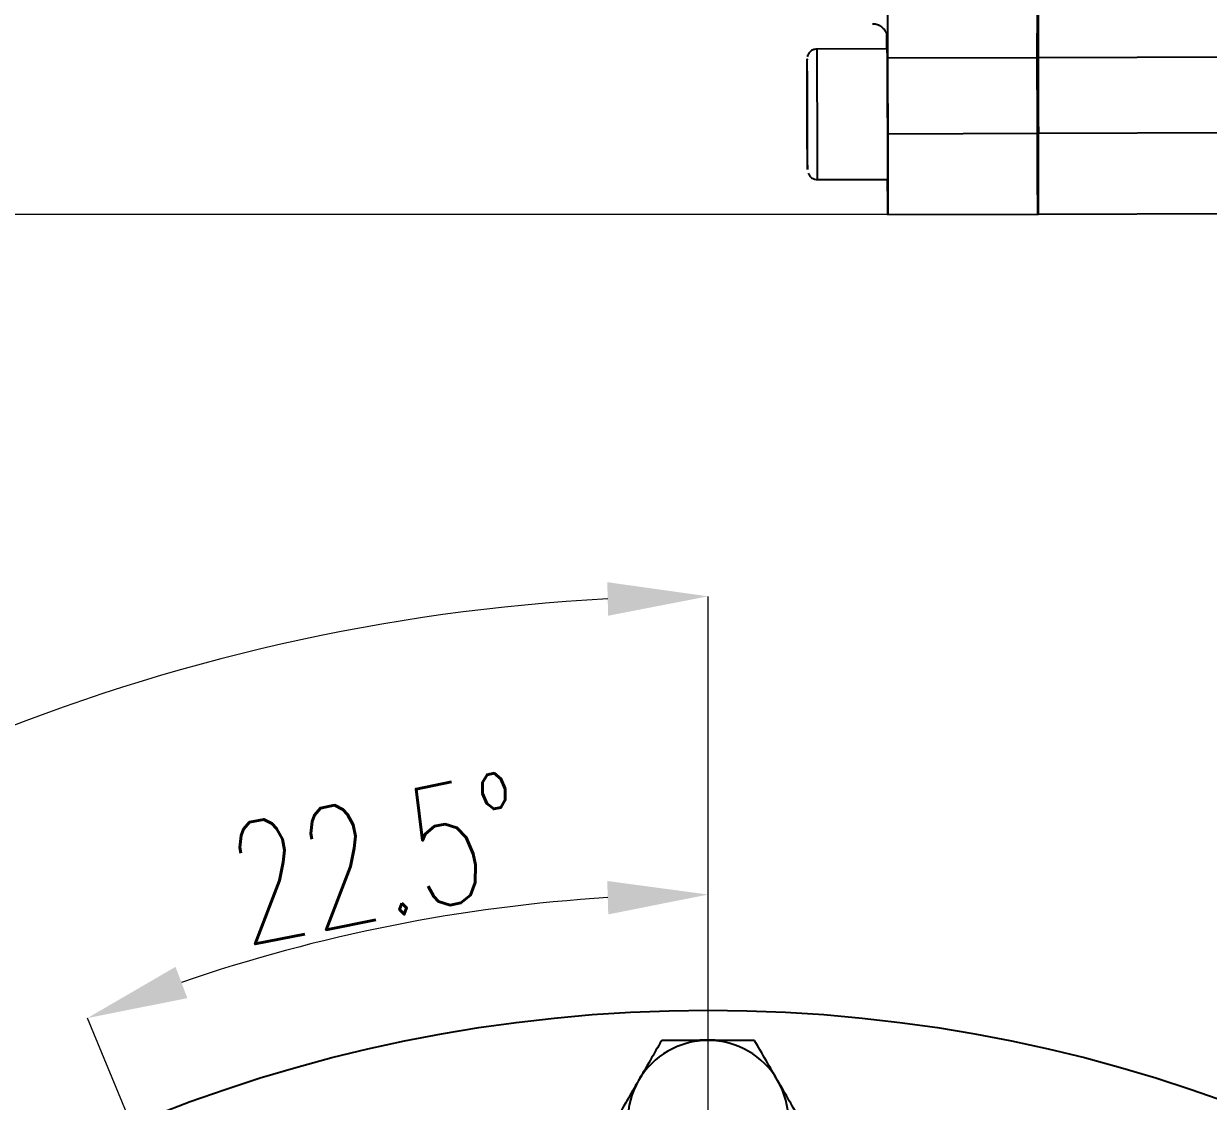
# Model space of a CAD drawing. Header units: millimetres. Extents: x 2451 to 4400, y 944 to 2322.
# Drawn here: x 3623.1 to 3741, y 1858.4 to 1965.7 of the extents above; entities that cross this region are included whole.
import ezdxf

# ---------------------------------------------------------------- set-up
doc = ezdxf.new("R2010")
doc.units = ezdxf.units.MM
doc.layers.add('AM_5', color=3, linetype='Continuous', lineweight=25)
doc.layers.add('标注', color=3, linetype='Continuous', lineweight=13)
doc.styles.add('SLDTEXTSTYLE1', font='txt.shx', dxfattribs={"width": 0.7, "bigfont": 'gbcbig.shx'})
doc.dimstyles.new('SLDDIMSTYLE12$0', dxfattribs={"dimtxt": 12, "dimasz": 10, "dimexe": 0, "dimexo": 0.0625, "dimgap": 0.875, "dimtad": 1, "dimdec": 1, "dimlfac": 1.8, "dimrnd": 1e-09, "dimzin": 12, "dimdsep": 46, "dimtxsty": 'SLDTEXTSTYLE1', "dimcen": 0.09, "dimdle": 8.16, "dimclrd": 3, "dimclre": 3, "dimadec": 0, "dimazin": 3, "dimtfac": 1, "dimtdec": 1, "dimtofl": 0, "dimtmove": 0, "dimatfit": 3, "dimfxl": 0, "dimfrac": 2, "dimtolj": 1, "dimlwd": 5, "dimlwe": 5, "dimarcsym": 0})
doc.dimstyles.new('SLDDIMSTYLE12$2', dxfattribs={"dimtxt": 12, "dimasz": 10, "dimexe": 0, "dimexo": 0.0625, "dimgap": 0.875, "dimtad": 1, "dimdec": 1, "dimlfac": 1.8, "dimrnd": 1e-09, "dimzin": 12, "dimdsep": 46, "dimtxsty": 'SLDTEXTSTYLE1', "dimcen": 0.09, "dimdle": 8.16, "dimclrd": 3, "dimclre": 3, "dimadec": 0, "dimazin": 3, "dimtfac": 1, "dimtdec": 1, "dimtofl": 0, "dimtmove": 0, "dimatfit": 3, "dimfxl": 0, "dimfrac": 2, "dimtolj": 1, "dimlwd": 5, "dimlwe": 5, "dimarcsym": 0})

# ---------------------------------------------------------------- blocks, each defined once
blk = doc.blocks.new('*D61')
at = {"layer": 'AM_5', "color": 3, "linetype": 'Continuous', "lineweight": 5, "transparency": 16777216}
blk.add_line((3691.22, 1747.6), (3691.22, 1908.66), dxfattribs=at)
at = {"layer": 'AM_5', "color": 3, "lineweight": 5, "transparency": 16777216}
blk.add_line((3641.68, 1765.73), (3555.13, 1852.29), dxfattribs=at)
at = {"layer": 'AM_5', "color": 3, "linetype": 'Continuous', "lineweight": 5, "transparency": 16777216}
blk.add_arc((3691.22, 1716.19), 192.47, 92.9772, 132.0228, dxfattribs=at)
at = {"layer": 'AM_5', "color": 3, "transparency": 16777216}
for points in [[(3681.18, 1910.07), (3681.27, 1906.73), (3691.22, 1908.66)], [(3563.53, 1857.96), (3561.23, 1860.38), (3555.13, 1852.29)]]:
    blk.add_solid(points, dxfattribs=at)
at = {"layer": 'Defpoints', "color": 0, "transparency": 16777216}
for p in [(3641.41, 1902.1), (3641.73, 1765.68), (3691.22, 1747.53), (3691.22, 1721.19), (3691.22, 1716.19)]:
    blk.add_point(p, dxfattribs=at)
at = {"layer": 'AM_5', "color": 0, "transparency": 16777216, "insert": (3608.36, 1897.5), "char_height": 12, "attachment_point": 5, "rotation": 24.561, "style": 'SLDTEXTSTYLE1'}
blk.add_mtext('\\A1;45°', dxfattribs=at)
blk = doc.blocks.new('*D70')
at = {"layer": 'AM_5', "color": 3, "lineweight": 5, "transparency": 16777216}
blk.add_line((3691.22, 1816.92), (3691.22, 1878.96), dxfattribs=at)
at = {"layer": 'AM_5', "color": 3, "linetype": 'Continuous', "lineweight": 5, "transparency": 16777216}
blk.add_line((3641.45, 1837.6), (3629.41, 1866.66), dxfattribs=at)
blk.add_arc((3691.22, 1717.44), 161.52, 93.5478, 108.9522, dxfattribs=at)
at = {"layer": 'AM_5', "color": 3, "transparency": 16777216}
for points in [[(3681.18, 1880.31), (3681.28, 1876.98), (3691.22, 1878.96)], [(3639.36, 1868.64), (3638.18, 1871.76), (3629.41, 1866.66)]]:
    blk.add_solid(points, dxfattribs=at)
at = {"layer": 'Defpoints', "color": 0, "transparency": 16777216}
for p in [(3670.14, 1877.58), (3641.48, 1837.54), (3691.22, 1816.86), (3691.22, 1714.44), (3692.37, 1714.67)]:
    blk.add_point(p, dxfattribs=at)
at = {"layer": 'AM_5', "color": 0, "transparency": 16777216, "insert": (3658.37, 1882.6), "char_height": 12, "attachment_point": 5, "rotation": 11.25, "style": 'SLDTEXTSTYLE1'}
blk.add_mtext('\\A1;22.5%%D', dxfattribs=at)
blk = doc.blocks.new('*D56')
at = {"layer": 'Defpoints', "color": 0, "transparency": 16777216}
for p in [(3708.73, 2082.69), (3569.08, 1946.69), (3709.13, 1946.69)]:
    blk.add_point(p, dxfattribs=at)
at = {"layer": '标注', "color": 3, "lineweight": 5, "transparency": 16777216}
blk.add_line((3708.67, 2082.69), (3569.08, 2082.69), dxfattribs=at)
at = {"layer": '标注', "color": 3, "linetype": 'Continuous', "lineweight": 5, "transparency": 16777216}
for p, q in [((3569.08, 2072.69), (3569.08, 1956.69)), ((3709.06, 1946.69), (3569.08, 1946.69))]:
    blk.add_line(p, q, dxfattribs=at)
at = {"layer": '标注', "color": 3, "transparency": 16777216}
for points in [[(3567.41, 2072.69), (3570.75, 2072.69), (3569.08, 2082.69)], [(3567.41, 1956.69), (3570.75, 1956.69), (3569.08, 1946.69)]]:
    blk.add_solid(points, dxfattribs=at)
at = {"layer": '标注', "color": 0, "transparency": 16777216, "insert": (3563.2, 2014.69), "char_height": 10, "attachment_point": 5, "rotation": 90, "style": 'SLDTEXTSTYLE1'}
blk.add_mtext('\\A1;136', dxfattribs=at)

msp = doc.modelspace()

# ---------------------------------------------------------------- linework, layer by layer
at = {"color": 7, "linetype": 'Continuous', "lineweight": 25}
for p, q in [((3709.072, 1964.212), (3709.07, 1964.207)), ((3709.074, 1963.189), (3702.074, 1963.167)), ((3724.105, 1962.296), (3709.106, 1962.249)), ((3724.106, 1962.327), (3749.007, 1962.405)), ((3701.084, 1960.128), (3701.094, 1958.405)), ((3701.084, 1958.386), (3701.084, 1960.128)), ((3701.095, 1954.922), (3701.084, 1958.386)), ((3701.094, 1958.386), (3701.084, 1958.386)), ((3701.094, 1958.405), (3701.105, 1954.941)), ((3701.106, 1953.199), (3701.095, 1954.922)), ((3701.105, 1954.922), (3701.095, 1954.922)), ((3701.105, 1954.941), (3701.106, 1953.199)), ((3724.118, 1954.749), (3709.118, 1954.702)), ((3749.03, 1954.845), (3724.118, 1954.767)), ((3702.115, 1950.167), (3709.115, 1950.189)), ((3709.126, 1946.689), (3724.126, 1946.736)), ((3724.056, 1946.735), (3748.829, 1946.813))]:
    msp.add_line(p, q, dxfattribs=at)
at = {"color": 7, "linetype": 'Continuous', "lineweight": 25, "flags": 128}
for points in [[(3709.019, 2008.188), (3709.025, 2006.157), (3709.036, 2001.968), (3709.047, 1997.871), (3709.057, 1993.895), (3709.065, 1990.069), (3709.073, 1986.42), (3709.079, 1982.975), (3709.085, 1979.758), (3709.089, 1976.793), (3709.091, 1974.101), (3709.093, 1971.702), (3709.093, 1969.612), (3709.092, 1967.847), (3709.089, 1966.42), (3709.086, 1965.34), (3709.081, 1964.616), (3709.074, 1964.252), (3709.072, 1964.212)], [(3709.054, 1998.103), (3709.065, 1993.973), (3709.074, 1989.975), (3709.083, 1986.135), (3709.09, 1982.477), (3709.096, 1979.024), (3709.101, 1975.798), (3709.105, 1972.82), (3709.108, 1970.108), (3709.109, 1967.681), (3709.109, 1965.554), (3709.108, 1963.739), (3709.106, 1962.249)], [(3724.054, 1998.15), (3724.065, 1994.02), (3724.074, 1990.023), (3724.083, 1986.182), (3724.09, 1982.524), (3724.096, 1979.071), (3724.101, 1975.845), (3724.105, 1972.867), (3724.108, 1970.156), (3724.109, 1967.728), (3724.109, 1965.601), (3724.108, 1963.786), (3724.105, 1962.296)], [(3709.041, 1963.188), (3709.037, 1963.739), (3709.03, 1964.627)], [(3701.112, 1951.163), (3701.114, 1951.355), (3701.114, 1951.909), (3701.114, 1952.787), (3701.111, 1953.928), (3701.108, 1955.257), (3701.104, 1956.681), (3701.099, 1958.104), (3701.094, 1959.428), (3701.089, 1960.565), (3701.084, 1961.435), (3701.08, 1961.98), (3701.077, 1962.163), (3701.075, 1961.971), (3701.075, 1961.418), (3701.076, 1960.54), (3701.078, 1959.398), (3701.081, 1958.07), (3701.085, 1956.646), (3701.09, 1955.223), (3701.095, 1953.898), (3701.1, 1952.762), (3701.105, 1951.892), (3701.109, 1951.346), (3701.112, 1951.163)], [(3709.118, 1954.702), (3709.123, 1952.833), (3709.126, 1951.111), (3709.129, 1949.603), (3709.13, 1948.365), (3709.13, 1947.446), (3709.129, 1946.88), (3709.126, 1946.689), (3709.122, 1946.88), (3709.117, 1947.446), (3709.111, 1948.365), (3709.105, 1949.603), (3709.102, 1950.189)], [(3692.198, 1864.428), (3691.933, 1864.456), (3690.41, 1864.446)]]:
    msp.add_lwpolyline(points, dxfattribs=at)
at = {"color": 7, "linetype": 'Continuous', "lineweight": 25}
msp.add_circle((3691.224, 1717.437), 150, dxfattribs=at)
for centre, radius, start, end in [((3719.889, 1964.734), 10.831, 180.41895, 182.78629), ((2318.852, 1952.313), 1383.264, 359.911087, 0.449557), ((2326.011, 1952.336), 1383.105, 359.911064, 0.449596), ((5797.047, 1961.814), 2087.941, 179.988075, 180.195186), ((5812.047, 1961.862), 2087.941, 179.988075, 180.195186), ((2811.995, 1949.792), 912.136, 359.808041, 0.311374), ((3691.224, 1856.437), 8, 90, 150), ((3691.224, 1856.437), 8, 30, 90), ((3691.224, 1856.437), 8, 150, 210), ((3691.224, 1856.437), 8, 330, 30)]:
    msp.add_arc(centre, radius, start, end, dxfattribs=at)
for points, knots in [([(3723.875, 2004.231), (3723.878, 2003.231), (3723.888, 1999.975), (3723.905, 1994.684), (3723.924, 1988.494), (3723.942, 1982.763), (3723.959, 1977.576), (3723.973, 1973.025), (3723.985, 1969.189), (3723.995, 1966.128), (3724.002, 1963.916), (3724.006, 1962.508), (3724.007, 1962.326), (3724.007, 1962.235)], [0, 0, 0, 0, 0.0424766, 0.138229, 0.2339813, 0.3297336, 0.425486, 0.5212383, 0.6169907, 0.712743, 0.8084953, 0.9042477, 1, 1, 1, 1]), ([(3707.584, 1965.677), (3707.673, 1965.682), (3707.928, 1965.694), (3708.299, 1965.535), (3708.631, 1965.286), (3708.84, 1965.019), (3708.946, 1964.818), (3708.973, 1964.73), (3708.977, 1964.719)], [0, 0, 0, 0, 0.1450973, 0.4159266, 0.6355926, 0.8214957, 0.9758293, 1, 1, 1, 1]), ([(3724.007, 1962.235), (3724.007, 1962.329), (3724.006, 1962.515), (3724.003, 1963.463), (3724, 1964.48), (3723.999, 1964.736)], [0, 0, 0, 0, 0.4281403, 0.8562806, 1, 1, 1, 1]), ([(3724.007, 1962.264), (3724.005, 1962.931), (3724.002, 1963.623), (3723.999, 1964.689), (3723.999, 1964.728)], [0, 0, 0, 0, 0.9630145, 1, 1, 1, 1]), ([(3702.071, 1963.152), (3701.989, 1963.152), (3701.801, 1963.151), (3701.546, 1963.028), (3701.34, 1962.857), (3701.21, 1962.677), (3701.137, 1962.521), (3701.114, 1962.428), (3701.105, 1962.394)], [0, 0, 0, 0, 0.1819525, 0.4209904, 0.6165301, 0.781902, 0.919201, 1, 1, 1, 1]), ([(3724.01, 1961.353), (3724.01, 1961.291), (3724.01, 1961.15), (3724.011, 1960.883), (3724.012, 1960.735)], [0, 0, 0, 0, 0.4451848, 1, 1, 1, 1]), ([(3724.037, 1952.735), (3724.038, 1952.334), (3724.043, 1950.852), (3724.049, 1948.861), (3724.055, 1947.067), (3724.055, 1946.846), (3724.056, 1946.735)], [0, 0, 0, 0, 0.1102865, 0.4068576, 0.7034288, 1, 1, 1, 1]), ([(3701.187, 1950.812), (3701.224, 1950.726), (3701.3, 1950.549), (3701.529, 1950.337), (3701.81, 1950.187), (3702.021, 1950.181), (3702.117, 1950.177)], [0, 0, 0, 0, 0.2289572, 0.4785056, 0.7623915, 1, 1, 1, 1]), ([(3686.605, 1864.437), (3686.224, 1863.776), (3685.841, 1863.113), (3685.071, 1861.78), (3684.684, 1861.11), (3684.296, 1860.437)], [0, 0, 0, 0, 0.5, 0.5, 1, 1, 1, 1]), ([(3691.224, 1864.437), (3690.447, 1864.437), (3689.674, 1864.437), (3688.135, 1864.437), (3687.369, 1864.437), (3686.605, 1864.437)], [0, 0, 0, 0, 0.5, 0.5, 1, 1, 1, 1]), ([(3695.843, 1864.437), (3695.079, 1864.437), (3694.313, 1864.437), (3692.774, 1864.437), (3692.001, 1864.437), (3691.224, 1864.437)], [0, 0, 0, 0, 0.5, 0.5, 1, 1, 1, 1]), ([(3698.152, 1860.437), (3697.764, 1861.11), (3697.377, 1861.78), (3696.608, 1863.113), (3696.225, 1863.776), (3695.843, 1864.437)], [0, 0, 0, 0, 0.5, 0.5, 1, 1, 1, 1]), ([(3684.296, 1860.437), (3683.907, 1859.764), (3683.521, 1859.095), (3682.751, 1857.762), (3682.368, 1857.099), (3681.987, 1856.437)], [0, 0, 0, 0, 0.5, 0.5, 1, 1, 1, 1]), ([(3700.462, 1856.437), (3700.08, 1857.099), (3699.697, 1857.762), (3698.927, 1859.095), (3698.541, 1859.764), (3698.152, 1860.437)], [0, 0, 0, 0, 0.5, 0.5, 1, 1, 1, 1])]:
    msp.add_open_spline(points, degree=3, knots=knots, dxfattribs=at)
for points in [[(3723.894, 1998.248), (3723.9, 1996.176), (3723.913, 1992.032), (3723.932, 1986.205), (3723.949, 1980.769), (3723.964, 1975.825), (3723.978, 1971.434), (3723.99, 1967.678), (3724, 1964.542), (3724.004, 1963.065), (3724.007, 1962.327)], [(3724.03, 1954.767), (3724.028, 1955.623), (3724.022, 1957.337), (3724.015, 1959.539), (3724.01, 1961.324), (3724.008, 1961.993), (3724.007, 1962.327)], [(3724.012, 1960.735), (3724.012, 1960.676), (3724.012, 1960.558), (3724.015, 1959.635), (3724.019, 1958.315), (3724.024, 1956.743), (3724.029, 1955.17), (3724.033, 1953.846), (3724.036, 1952.919), (3724.037, 1952.796), (3724.037, 1952.735)], [(3724.056, 1946.735), (3724.055, 1946.851), (3724.055, 1947.083), (3724.049, 1948.87), (3724.041, 1951.471), (3724.034, 1953.668), (3724.03, 1954.767)]]:
    msp.add_open_spline(points, degree=3, dxfattribs=at)

# ---------------------------------------------------------------- dimensions: what is measured, and where the dimension line sits
at = {"layer": 'AM_5'}
dim = msp.add_angular_dim_2l(base=(3641.409, 1902.101), line1=((3691.224, 1721.187), (3691.224, 1747.533)), line2=((3691.224, 1716.187), (3641.727, 1765.685)), dimstyle='SLDDIMSTYLE12$2', override={"dimlfac": 1}, dxfattribs=at)
dim.commit()
dim.dimension.update_dxf_attribs({"geometry": '*D61', "text_midpoint": (3611.221, 1891.244), "dimtype": 162})
dim = msp.add_angular_dim_2l(base=(3670.141, 1877.576), line1=((3692.372, 1714.666), (3641.475, 1837.542)), line2=((3691.224, 1714.437), (3691.224, 1816.861)), text='22.5%%D', dimstyle='SLDDIMSTYLE12$2', override={"dimlfac": 1, "dimpost": ''}, dxfattribs=at)
dim.commit()
dim.dimension.update_dxf_attribs({"geometry": '*D70', "text_midpoint": (3658.372, 1882.597)})
at = {"layer": '标注'}
dim = msp.add_linear_dim(base=(3569.079, 1946.689), p1=(3708.73, 2082.688), p2=(3709.126, 1946.689), angle=90, text='136', dimstyle='SLDDIMSTYLE12$0', override={"dimtxt": 10, "dimtdec": 3, "dimtzin": 0}, dxfattribs=at)
dim.commit()
dim.dimension.update_dxf_attribs({"geometry": '*D56', "text_midpoint": (3563.204, 2014.688)})

doc.saveas('drawing.dxf')
